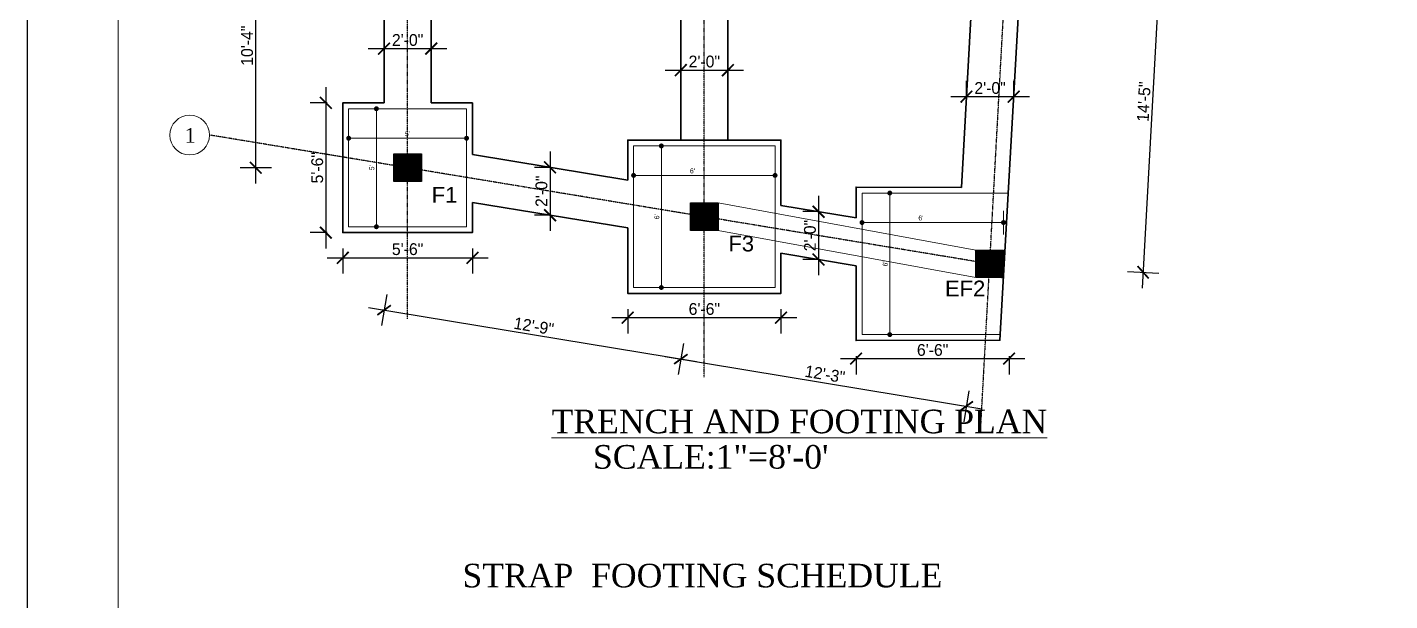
# Model space of a CAD drawing. Header units: inches. Extents: x -412 to 2766, y -9590 to -2111.
# Drawn here: x -412 to 282, y -5466 to -5174 of the extents above; entities that cross this region are included whole.
import ezdxf

# ---------------------------------------------------------------- set-up
doc = ezdxf.new("R2010")
doc.units = ezdxf.units.IN
doc.header["$LTSCALE"] = 0.5
doc.header["$MEASUREMENT"] = 0
doc.header["$PDMODE"] = 66
doc.linetypes.add('PHANTOM2', pattern=[1.25, 0.625, -0.125, 0.125, -0.125, 0.125, -0.125])
for name, color, linetype, lineweight in [('15 STRS TEXT', 7, 'Continuous', 15), ('COL', 10, 'Continuous', 0), ('DOOR & WIN', 1, 'Continuous', 25), ('ELE1', 3, 'Continuous', 9), ('footing', 42, 'Continuous', 18), ('Profile ele', 4, 'Continuous', 25), ('TEXT', 220, 'Continuous', 9), ('TRENCH', 1, 'Continuous', 35), ('wall', 20, 'Continuous', 40), ('window', 6, 'Continuous', 13)]:
    doc.layers.add(name, color=color, linetype=linetype, lineweight=lineweight)
doc.layers.add('OUTLINE', color=116, linetype='Continuous')
doc.styles.add('ARCHITECTURE', font='stylu.ttf')
doc.styles.add('NAVARAJ', font='times.ttf', dxfattribs={"height": 7})
doc.styles.get("Standard").update_dxf_attribs({"font": 'arial.ttf'})
doc.styles.add('style1', font='arial.ttf', dxfattribs={"height": 7})
doc.styles.add('times new roman', font='times.ttf', dxfattribs={"height": 9})
doc.dimstyles.new('8 SCALE', dxfattribs={"dimscale": 0, "dimtxt": 6, "dimasz": 6, "dimexe": 8, "dimexo": 8, "dimgap": 1.25, "dimtad": 1, "dimdec": 0, "dimzin": 3, "dimdsep": 46, "dimlunit": 4, "dimtxsty": 'ARCHITECTURE', "dimblk": 'ARCHTICK', "dimcen": 8, "dimdle": 8, "dimclrd": 5, "dimclre": 5, "dimclrt": 7, "dimadec": 0, "dimazin": 0, "dimtfac": 0.75, "dimtdec": 0, "dimtix": 1, "dimtmove": 2, "dimatfit": 3, "dimldrblk": 'ARCHTICK', "dimfxl": 8, "dimfxlon": 1, "dimtolj": 1, "dimtzin": 0, "dimlwd": -1, "dimlwe": -1, "dimarcsym": 0})
doc.dimstyles.new('TOILET DETAIL', dxfattribs={"dimscale": 0, "dimtxt": 2.5, "dimasz": 2.5, "dimexe": 6, "dimexo": 6, "dimgap": 1, "dimtad": 1, "dimdec": 0, "dimzin": 0, "dimdsep": 46, "dimlunit": 4, "dimtxsty": 'ARCHITECTURE', "dimblk": 'DOT', "dimcen": 0, "dimclrd": 1, "dimclre": 5, "dimclrt": 7, "dimadec": 3, "dimazin": 0, "dimtfac": 1, "dimtdec": 0, "dimtofl": 0, "dimtmove": 0, "dimatfit": 3, "dimldrblk": 'DOT', "dimfxl": 6, "dimfxlon": 1, "dimtolj": 1, "dimtzin": 0, "dimlwd": 18, "dimlwe": 18, "dimarcsym": 0})

# ---------------------------------------------------------------- blocks, each defined once
blk = doc.blocks.new('_Dot')
at = {"color": 0, "linetype": 'ByBlock', "lineweight": -2}
blk.add_line((-0.5, 0), (-1, 0), dxfattribs=at)
at = {"color": 0, "linetype": 'ByBlock', "const_width": 0.5}
blk.add_lwpolyline([(-0.25, 0, 1), (0.25, 0, 1)], format="xyb", close=True, dxfattribs=at)
blk = doc.blocks.new('*D1065')
at = {"layer": 'Defpoints', "color": 0, "transparency": 16777216}
for p in [(-15460.92, -11193.22), (-15400.92, -11193.22), (-15400.92, -11208.22)]:
    blk.add_point(p, dxfattribs=at)
at = {"layer": 'Profile ele', "color": 5, "lineweight": 18, "transparency": 16777216}
for p, q in [((-15460.92, -11202.22), (-15460.92, -11214.22)), ((-15400.92, -11202.22), (-15400.92, -11214.22))]:
    blk.add_line(p, q, dxfattribs=at)
at = {"layer": 'Profile ele', "color": 1, "lineweight": 18, "transparency": 16777216}
blk.add_line((-15458.42, -11208.22), (-15403.42, -11208.22), dxfattribs=at)
at = {"layer": 'Profile ele', "color": 1, "lineweight": 18, "transparency": 16777216, "xscale": 2.5, "yscale": 2.5, "zscale": 2.5, "rotation": 180}
blk.add_blockref('_Dot', (-15460.92, -11208.22), dxfattribs=at)
at = {"layer": 'Profile ele', "color": 1, "lineweight": 18, "transparency": 16777216, "xscale": 2.5, "yscale": 2.5, "zscale": 2.5}
blk.add_blockref('_Dot', (-15400.92, -11208.22), dxfattribs=at)
at = {"layer": 'Profile ele', "color": 7, "transparency": 16777216, "insert": (-15430.94, -11205.92), "char_height": 2.5, "attachment_point": 5, "style": 'ARCHITECTURE'}
blk.add_mtext("\\A1;5'", dxfattribs=at)
blk = doc.blocks.new('*D1066')
at = {"layer": 'Defpoints', "color": 0, "transparency": 16777216}
for p in [(-15460.92, -11193.22), (-15446.79, -11193.22), (-15460.92, -11253.22)]:
    blk.add_point(p, dxfattribs=at)
at = {"layer": 'Profile ele', "color": 5, "lineweight": 18, "transparency": 16777216}
for p, q in [((-15452.79, -11193.22), (-15440.79, -11193.22)), ((-15452.79, -11253.22), (-15440.79, -11253.22))]:
    blk.add_line(p, q, dxfattribs=at)
at = {"layer": 'Profile ele', "color": 1, "lineweight": 18, "transparency": 16777216}
blk.add_line((-15446.79, -11250.72), (-15446.79, -11195.72), dxfattribs=at)
at = {"layer": 'Profile ele', "color": 1, "lineweight": 18, "transparency": 16777216, "xscale": 2.5, "yscale": 2.5, "zscale": 2.5}
for p, rotation in [((-15446.79, -11193.22), 90), ((-15446.79, -11253.22), 270)]:
    blk.add_blockref('_Dot', p, dxfattribs=dict(at, rotation=rotation))
at = {"layer": 'Profile ele', "color": 7, "transparency": 16777216, "insert": (-15449.09, -11223.22), "char_height": 2.5, "attachment_point": 5, "rotation": 90, "style": 'ARCHITECTURE'}
blk.add_mtext("\\A1;5'", dxfattribs=at)
blk = doc.blocks.new('*D1071')
at = {"layer": 'Defpoints', "color": 0, "transparency": 16777216}
for p in [(-15315.92, -11212.13), (-15243.92, -11212.13), (-15243.92, -11227.13)]:
    blk.add_point(p, dxfattribs=at)
at = {"layer": 'Profile ele', "color": 5, "lineweight": 18, "transparency": 16777216}
for p, q in [((-15315.92, -11221.13), (-15315.92, -11233.13)), ((-15243.92, -11221.13), (-15243.92, -11233.13))]:
    blk.add_line(p, q, dxfattribs=at)
at = {"layer": 'Profile ele', "color": 1, "lineweight": 18, "transparency": 16777216}
blk.add_line((-15313.42, -11227.13), (-15246.42, -11227.13), dxfattribs=at)
at = {"layer": 'Profile ele', "color": 1, "lineweight": 18, "transparency": 16777216, "xscale": 2.5, "yscale": 2.5, "zscale": 2.5, "rotation": 180}
blk.add_blockref('_Dot', (-15315.92, -11227.13), dxfattribs=at)
at = {"layer": 'Profile ele', "color": 1, "lineweight": 18, "transparency": 16777216, "xscale": 2.5, "yscale": 2.5, "zscale": 2.5}
blk.add_blockref('_Dot', (-15243.92, -11227.13), dxfattribs=at)
at = {"layer": 'Profile ele', "color": 7, "transparency": 16777216, "insert": (-15285.94, -11224.83), "char_height": 2.5, "attachment_point": 5, "style": 'ARCHITECTURE'}
blk.add_mtext("\\A1;6'", dxfattribs=at)
blk = doc.blocks.new('*D1072')
at = {"layer": 'Defpoints', "color": 0, "transparency": 16777216}
for p in [(-15315.92, -11212.13), (-15301.79, -11212.13), (-15315.92, -11284.13)]:
    blk.add_point(p, dxfattribs=at)
at = {"layer": 'Profile ele', "color": 5, "lineweight": 18, "transparency": 16777216}
for p, q in [((-15307.79, -11212.13), (-15295.79, -11212.13)), ((-15307.79, -11284.13), (-15295.79, -11284.13))]:
    blk.add_line(p, q, dxfattribs=at)
at = {"layer": 'Profile ele', "color": 1, "lineweight": 18, "transparency": 16777216}
blk.add_line((-15301.79, -11281.63), (-15301.79, -11214.63), dxfattribs=at)
at = {"layer": 'Profile ele', "color": 1, "lineweight": 18, "transparency": 16777216, "xscale": 2.5, "yscale": 2.5, "zscale": 2.5}
for p, rotation in [((-15301.79, -11212.13), 90), ((-15301.79, -11284.13), 270)]:
    blk.add_blockref('_Dot', p, dxfattribs=dict(at, rotation=rotation))
at = {"layer": 'Profile ele', "color": 7, "transparency": 16777216, "insert": (-15304.08, -11248.13), "char_height": 2.5, "attachment_point": 5, "rotation": 90, "style": 'ARCHITECTURE'}
blk.add_mtext("\\A1;6'", dxfattribs=at)
blk = doc.blocks.new('*D1077')
at = {"layer": 'Defpoints', "color": 0, "transparency": 16777216}
for p in [(-15199.68, -11236.09), (-15127.68, -11236.09), (-15127.68, -11251.09)]:
    blk.add_point(p, dxfattribs=at)
at = {"layer": 'Profile ele', "color": 5, "lineweight": 18, "transparency": 16777216}
for p, q in [((-15199.68, -11245.09), (-15199.68, -11257.09)), ((-15127.68, -11245.09), (-15127.68, -11257.09))]:
    blk.add_line(p, q, dxfattribs=at)
at = {"layer": 'Profile ele', "color": 1, "lineweight": 18, "transparency": 16777216}
blk.add_line((-15197.18, -11251.09), (-15130.18, -11251.09), dxfattribs=at)
at = {"layer": 'Profile ele', "color": 1, "lineweight": 18, "transparency": 16777216, "xscale": 2.5, "yscale": 2.5, "zscale": 2.5, "rotation": 180}
blk.add_blockref('_Dot', (-15199.68, -11251.09), dxfattribs=at)
at = {"layer": 'Profile ele', "color": 1, "lineweight": 18, "transparency": 16777216, "xscale": 2.5, "yscale": 2.5, "zscale": 2.5}
blk.add_blockref('_Dot', (-15127.68, -11251.09), dxfattribs=at)
at = {"layer": 'Profile ele', "color": 7, "transparency": 16777216, "insert": (-15169.7, -11248.79), "char_height": 2.5, "attachment_point": 5, "style": 'ARCHITECTURE'}
blk.add_mtext("\\A1;6'", dxfattribs=at)
blk = doc.blocks.new('*D1078')
at = {"layer": 'Defpoints', "color": 0, "transparency": 16777216}
for p in [(-15199.68, -11236.09), (-15185.54, -11236.09), (-15199.68, -11308.09)]:
    blk.add_point(p, dxfattribs=at)
at = {"layer": 'Profile ele', "color": 5, "lineweight": 18, "transparency": 16777216}
for p, q in [((-15191.54, -11236.09), (-15179.54, -11236.09)), ((-15191.54, -11308.09), (-15179.54, -11308.09))]:
    blk.add_line(p, q, dxfattribs=at)
at = {"layer": 'Profile ele', "color": 1, "lineweight": 18, "transparency": 16777216}
blk.add_line((-15185.54, -11305.59), (-15185.54, -11238.59), dxfattribs=at)
at = {"layer": 'Profile ele', "color": 1, "lineweight": 18, "transparency": 16777216, "xscale": 2.5, "yscale": 2.5, "zscale": 2.5}
for p, rotation in [((-15185.54, -11236.09), 90), ((-15185.54, -11308.09), 270)]:
    blk.add_blockref('_Dot', p, dxfattribs=dict(at, rotation=rotation))
at = {"layer": 'Profile ele', "color": 7, "transparency": 16777216, "insert": (-15187.84, -11272.09), "char_height": 2.5, "attachment_point": 5, "rotation": 90, "style": 'ARCHITECTURE'}
blk.add_mtext("\\A1;6'", dxfattribs=at)
blk = doc.blocks.new('_ArchTick')
at = {"color": 0, "linetype": 'ByBlock', "const_width": 0.15}
blk.add_lwpolyline([(-0.5, -0.5), (0.5, 0.5)], dxfattribs=at)
blk = doc.blocks.new('*D1087')
at = {"layer": 'Defpoints', "color": 0, "transparency": 16777216}
for p in [(-15442.92, -11162.66), (-15418.92, -11162.66), (-15418.92, -11162.66)]:
    blk.add_point(p, dxfattribs=at)
at = {"layer": 'Profile ele', "color": 5, "transparency": 16777216}
for p, q in [((-15442.92, -11162.66), (-15442.92, -11154.66)), ((-15418.92, -11162.66), (-15418.92, -11154.66)), ((-15450.92, -11162.66), (-15410.92, -11162.66))]:
    blk.add_line(p, q, dxfattribs=at)
at = {"layer": 'Profile ele', "color": 5, "transparency": 16777216, "xscale": 6, "yscale": 6, "zscale": 6, "rotation": 180}
blk.add_blockref('_ArchTick', (-15442.92, -11162.66), dxfattribs=at)
at = {"layer": 'Profile ele', "color": 5, "transparency": 16777216, "xscale": 6, "yscale": 6, "zscale": 6}
blk.add_blockref('_ArchTick', (-15418.92, -11162.66), dxfattribs=at)
at = {"layer": 'Profile ele', "color": 7, "transparency": 16777216, "insert": (-15430.92, -11158.3), "char_height": 6, "attachment_point": 5, "style": 'ARCHITECTURE'}
blk.add_mtext('\\A1;2\'-0"', dxfattribs=at)
blk = doc.blocks.new('*D1088')
at = {"layer": 'Defpoints', "color": 0, "transparency": 16777216}
for p in [(-15358.42, -11223.02), (-15358.42, -11247.35), (-15358.42, -11247.35)]:
    blk.add_point(p, dxfattribs=at)
at = {"layer": 'Profile ele', "color": 5, "transparency": 16777216}
for p, q in [((-15358.42, -11215.02), (-15358.42, -11255.35)), ((-15358.42, -11223.02), (-15366.42, -11223.02)), ((-15358.42, -11247.35), (-15366.42, -11247.35))]:
    blk.add_line(p, q, dxfattribs=at)
at = {"layer": 'Profile ele', "color": 5, "transparency": 16777216, "xscale": 6, "yscale": 6, "zscale": 6}
for p, rotation in [((-15358.42, -11223.02), 90), ((-15358.42, -11247.35), 270)]:
    blk.add_blockref('_ArchTick', p, dxfattribs=dict(at, rotation=rotation))
at = {"layer": 'Profile ele', "color": 7, "transparency": 16777216, "insert": (-15362.78, -11235.18), "char_height": 6, "attachment_point": 5, "rotation": 90, "style": 'ARCHITECTURE'}
blk.add_mtext('\\A1;2\'-0"', dxfattribs=at)
blk = doc.blocks.new('*D1089')
at = {"layer": 'Defpoints', "color": 0, "transparency": 16777216}
for p in [(-15221.8, -11245.56), (-15221.8, -11269.88), (-15221.8, -11269.88)]:
    blk.add_point(p, dxfattribs=at)
at = {"layer": 'Profile ele', "color": 5, "transparency": 16777216}
for p, q in [((-15221.8, -11237.56), (-15221.8, -11277.88)), ((-15221.8, -11245.56), (-15229.8, -11245.56)), ((-15221.8, -11269.88), (-15229.8, -11269.88))]:
    blk.add_line(p, q, dxfattribs=at)
at = {"layer": 'Profile ele', "color": 5, "transparency": 16777216, "xscale": 6, "yscale": 6, "zscale": 6}
for p, rotation in [((-15221.8, -11245.56), 90), ((-15221.8, -11269.88), 270)]:
    blk.add_blockref('_ArchTick', p, dxfattribs=dict(at, rotation=rotation))
at = {"layer": 'Profile ele', "color": 7, "transparency": 16777216, "insert": (-15226.16, -11257.72), "char_height": 6, "attachment_point": 5, "rotation": 90, "style": 'ARCHITECTURE'}
blk.add_mtext('\\A1;2\'-0"', dxfattribs=at)
blk = doc.blocks.new('*D1090')
at = {"layer": 'Defpoints', "color": 0, "transparency": 16777216}
for p in [(-15146.53, -11187.06), (-15122.49, -11187.06), (-15122.49, -11187.06)]:
    blk.add_point(p, dxfattribs=at)
at = {"layer": 'Profile ele', "color": 5, "transparency": 16777216}
for p, q in [((-15146.53, -11187.06), (-15146.53, -11179.06)), ((-15122.49, -11187.06), (-15122.49, -11179.06)), ((-15154.53, -11187.06), (-15114.49, -11187.06))]:
    blk.add_line(p, q, dxfattribs=at)
at = {"layer": 'Profile ele', "color": 5, "transparency": 16777216, "xscale": 6, "yscale": 6, "zscale": 6, "rotation": 180}
blk.add_blockref('_ArchTick', (-15146.53, -11187.06), dxfattribs=at)
at = {"layer": 'Profile ele', "color": 5, "transparency": 16777216, "xscale": 6, "yscale": 6, "zscale": 6}
blk.add_blockref('_ArchTick', (-15122.49, -11187.06), dxfattribs=at)
at = {"layer": 'Profile ele', "color": 7, "transparency": 16777216, "insert": (-15134.51, -11182.7), "char_height": 6, "attachment_point": 5, "style": 'ARCHITECTURE'}
blk.add_mtext('\\A1;2\'-0"', dxfattribs=at)
blk = doc.blocks.new('*D1097')
at = {"layer": 'Defpoints', "color": 0, "transparency": 16777216}
for p in [(-15291.92, -11173.61), (-15267.92, -11173.61), (-15267.92, -11173.61)]:
    blk.add_point(p, dxfattribs=at)
at = {"layer": 'Profile ele', "color": 5, "transparency": 16777216}
for p, q in [((-15291.92, -11173.61), (-15291.92, -11165.61)), ((-15267.92, -11173.61), (-15267.92, -11165.61)), ((-15299.92, -11173.61), (-15259.92, -11173.61))]:
    blk.add_line(p, q, dxfattribs=at)
at = {"layer": 'Profile ele', "color": 5, "transparency": 16777216, "xscale": 6, "yscale": 6, "zscale": 6, "rotation": 180}
blk.add_blockref('_ArchTick', (-15291.92, -11173.61), dxfattribs=at)
at = {"layer": 'Profile ele', "color": 5, "transparency": 16777216, "xscale": 6, "yscale": 6, "zscale": 6}
blk.add_blockref('_ArchTick', (-15267.92, -11173.61), dxfattribs=at)
at = {"layer": 'Profile ele', "color": 7, "transparency": 16777216, "insert": (-15279.92, -11169.25), "char_height": 6, "attachment_point": 5, "style": 'ARCHITECTURE'}
blk.add_mtext('\\A1;2\'-0"', dxfattribs=at)
blk = doc.blocks.new('*D1104')
at = {"layer": 'Defpoints', "color": 0, "transparency": 16777216}
for p in [(-15463.92, -11190.22), (-15472.51, -11256.22), (-15463.92, -11256.22)]:
    blk.add_point(p, dxfattribs=at)
at = {"layer": 'Profile ele', "color": 5, "transparency": 16777216}
for p, q in [((-15472.51, -11182.22), (-15472.51, -11264.22)), ((-15471.92, -11190.22), (-15480.51, -11190.22)), ((-15471.92, -11256.22), (-15480.51, -11256.22))]:
    blk.add_line(p, q, dxfattribs=at)
at = {"layer": 'Profile ele', "color": 5, "transparency": 16777216, "xscale": 6, "yscale": 6, "zscale": 6}
for p, rotation in [((-15472.51, -11190.22), 90), ((-15472.51, -11256.22), 270)]:
    blk.add_blockref('_ArchTick', p, dxfattribs=dict(at, rotation=rotation))
at = {"layer": 'Profile ele', "color": 7, "transparency": 16777216, "insert": (-15476.89, -11223.22), "char_height": 6, "attachment_point": 5, "rotation": 90, "style": 'ARCHITECTURE'}
blk.add_mtext('\\A1;5\'-6"', dxfattribs=at)
blk = doc.blocks.new('*D1105')
at = {"layer": 'Defpoints', "color": 0, "transparency": 16777216}
for p in [(-15463.92, -11256.22), (-15397.92, -11256.22), (-15397.92, -11269.04)]:
    blk.add_point(p, dxfattribs=at)
at = {"layer": 'Profile ele', "color": 5, "transparency": 16777216}
for p, q in [((-15463.92, -11264.22), (-15463.92, -11277.04)), ((-15397.92, -11264.22), (-15397.92, -11277.04)), ((-15471.92, -11269.04), (-15389.92, -11269.04))]:
    blk.add_line(p, q, dxfattribs=at)
at = {"layer": 'Profile ele', "color": 5, "transparency": 16777216, "xscale": 6, "yscale": 6, "zscale": 6, "rotation": 180}
blk.add_blockref('_ArchTick', (-15463.92, -11269.04), dxfattribs=at)
at = {"layer": 'Profile ele', "color": 5, "transparency": 16777216, "xscale": 6, "yscale": 6, "zscale": 6}
blk.add_blockref('_ArchTick', (-15397.92, -11269.04), dxfattribs=at)
at = {"layer": 'Profile ele', "color": 7, "transparency": 16777216, "insert": (-15430.92, -11264.66), "char_height": 6, "attachment_point": 5, "style": 'ARCHITECTURE'}
blk.add_mtext('\\A1;5\'-6"', dxfattribs=at)
blk = doc.blocks.new('*D1106')
at = {"layer": 'Defpoints', "color": 0, "transparency": 16777216}
for p in [(-15318.92, -11287.13), (-15240.92, -11287.13), (-15240.92, -11299.46)]:
    blk.add_point(p, dxfattribs=at)
at = {"layer": 'Profile ele', "color": 5, "transparency": 16777216}
for p, q in [((-15326.92, -11299.46), (-15232.92, -11299.46)), ((-15318.92, -11295.13), (-15318.92, -11307.46)), ((-15240.92, -11295.13), (-15240.92, -11307.46))]:
    blk.add_line(p, q, dxfattribs=at)
at = {"layer": 'Profile ele', "color": 5, "transparency": 16777216, "xscale": 6, "yscale": 6, "zscale": 6, "rotation": 180}
blk.add_blockref('_ArchTick', (-15318.92, -11299.46), dxfattribs=at)
at = {"layer": 'Profile ele', "color": 5, "transparency": 16777216, "xscale": 6, "yscale": 6, "zscale": 6}
blk.add_blockref('_ArchTick', (-15240.92, -11299.46), dxfattribs=at)
at = {"layer": 'Profile ele', "color": 7, "transparency": 16777216, "insert": (-15279.92, -11295.09), "char_height": 6, "attachment_point": 5, "style": 'ARCHITECTURE'}
blk.add_mtext('\\A1;6\'-6"', dxfattribs=at)
blk = doc.blocks.new('*D1107')
at = {"layer": 'Defpoints', "color": 0, "transparency": 16777216}
for p in [(-15202.68, -11311.09), (-15124.82, -11311.09), (-15124.82, -11320.29)]:
    blk.add_point(p, dxfattribs=at)
at = {"layer": 'Profile ele', "color": 5, "transparency": 16777216}
for p, q in [((-15210.68, -11320.29), (-15116.82, -11320.29)), ((-15202.68, -11319.09), (-15202.68, -11328.29)), ((-15124.82, -11319.09), (-15124.82, -11328.29))]:
    blk.add_line(p, q, dxfattribs=at)
at = {"layer": 'Profile ele', "color": 5, "transparency": 16777216, "xscale": 6, "yscale": 6, "zscale": 6, "rotation": 180}
blk.add_blockref('_ArchTick', (-15202.68, -11320.29), dxfattribs=at)
at = {"layer": 'Profile ele', "color": 5, "transparency": 16777216, "xscale": 6, "yscale": 6, "zscale": 6}
blk.add_blockref('_ArchTick', (-15124.82, -11320.29), dxfattribs=at)
at = {"layer": 'Profile ele', "color": 7, "transparency": 16777216, "insert": (-15163.75, -11315.92), "char_height": 6, "attachment_point": 5, "style": 'ARCHITECTURE'}
blk.add_mtext('\\A1;6\'-6"', dxfattribs=at)
blk = doc.blocks.new('*D1116')
at = {"layer": 'Defpoints', "color": 0, "transparency": 16777216}
for p in [(-15508.18, -11099.09), (-15430.92, -11099.09), (-15430.92, -11223.22)]:
    blk.add_point(p, dxfattribs=at)
at = {"layer": 'Profile ele', "color": 5, "transparency": 16777216}
for p, q in [((-15508.18, -11231.22), (-15508.18, -11091.09)), ((-15500.18, -11099.09), (-15516.18, -11099.09)), ((-15500.18, -11223.22), (-15516.18, -11223.22))]:
    blk.add_line(p, q, dxfattribs=at)
at = {"layer": 'Profile ele', "color": 5, "transparency": 16777216, "xscale": 6, "yscale": 6, "zscale": 6}
for p, rotation in [((-15508.18, -11099.09), 90), ((-15508.18, -11223.22), 270)]:
    blk.add_blockref('_ArchTick', p, dxfattribs=dict(at, rotation=rotation))
at = {"layer": 'Profile ele', "color": 7, "transparency": 16777216, "insert": (-15512.58, -11161.16), "char_height": 6, "attachment_point": 5, "rotation": 90, "style": 'ARCHITECTURE'}
blk.add_mtext('\\A1;10\'-4"', dxfattribs=at)
blk = doc.blocks.new('*D1121')
at = {"layer": 'Defpoints', "color": 0, "transparency": 16777216}
for p in [(-15430.92, -11223.22), (-15279.94, -11248.13), (-15291.88, -11320.53)]:
    blk.add_point(p, dxfattribs=at)
at = {"layer": 'Profile ele', "color": 5, "transparency": 16777216}
for p, q in [((-15450.76, -11294.33), (-15283.99, -11321.83)), ((-15441.56, -11287.73), (-15444.17, -11303.52)), ((-15290.58, -11312.64), (-15293.19, -11328.43))]:
    blk.add_line(p, q, dxfattribs=at)
at = {"layer": 'Profile ele', "color": 5, "transparency": 16777216, "xscale": 6, "yscale": 6, "zscale": 6}
for p, rotation in [((-15442.87, -11295.63), 170.6334040921386), ((-15291.88, -11320.53), 350.6334040921387)]:
    blk.add_blockref('_ArchTick', p, dxfattribs=dict(at, rotation=rotation))
at = {"layer": 'Profile ele', "color": 7, "transparency": 16777216, "insert": (-15366.67, -11303.79), "char_height": 6, "attachment_point": 5, "rotation": 350.6334, "style": 'ARCHITECTURE'}
blk.add_mtext('\\A1;12\'-9"', dxfattribs=at)
blk = doc.blocks.new('*D1122')
at = {"layer": 'Defpoints', "color": 0, "transparency": 16777216}
for p in [(-15279.94, -11248.13), (-15134.68, -11272.09), (-15146.62, -11344.49)]:
    blk.add_point(p, dxfattribs=at)
at = {"layer": 'Profile ele', "color": 5, "transparency": 16777216}
for p, q in [((-15290.58, -11312.64), (-15293.19, -11328.43)), ((-15299.78, -11319.23), (-15138.73, -11345.79)), ((-15145.32, -11336.6), (-15147.92, -11352.39))]:
    blk.add_line(p, q, dxfattribs=at)
at = {"layer": 'Profile ele', "color": 5, "transparency": 16777216, "xscale": 6, "yscale": 6, "zscale": 6}
for p, rotation in [((-15291.88, -11320.53), 170.6334040921386), ((-15146.62, -11344.49), 350.6334040921386)]:
    blk.add_blockref('_ArchTick', p, dxfattribs=dict(at, rotation=rotation))
at = {"layer": 'Profile ele', "color": 7, "transparency": 16777216, "insert": (-15218.54, -11328.21), "char_height": 6, "attachment_point": 5, "rotation": 350.6334, "style": 'ARCHITECTURE'}
blk.add_mtext('\\A1;12\'-3"', dxfattribs=at)
blk = doc.blocks.new('*D1125')
at = {"layer": 'Defpoints', "color": 0, "transparency": 16777216}
for p in [(-15125.15, -11099.05), (-15134.68, -11272.09), (-15056.61, -11276.39)]:
    blk.add_point(p, dxfattribs=at)
at = {"layer": 'Profile ele', "color": 5, "transparency": 16777216}
for p, q in [((-15046.65, -11095.36), (-15057.05, -11284.38)), ((-15055.07, -11102.91), (-15039.1, -11103.79)), ((-15064.6, -11275.95), (-15048.62, -11276.83))]:
    blk.add_line(p, q, dxfattribs=at)
at = {"layer": 'Profile ele', "color": 5, "transparency": 16777216, "xscale": 6, "yscale": 6, "zscale": 6}
for p, rotation in [((-15047.09, -11103.35), 86.84892873442423), ((-15056.61, -11276.39), 266.8489287344242)]:
    blk.add_blockref('_ArchTick', p, dxfattribs=dict(at, rotation=rotation))
at = {"layer": 'Profile ele', "color": 7, "transparency": 16777216, "insert": (-15056.23, -11189.63), "char_height": 6, "attachment_point": 5, "rotation": 86.84893, "style": 'ARCHITECTURE'}
blk.add_mtext('\\A1;14\'-5"', dxfattribs=at)
blk = doc.blocks.new('58')
at = {"layer": 'OUTLINE'}
h = blk.add_hatch(dxfattribs=at)
h.set_pattern_fill('ANSI31', color=8)
h.set_pattern_definition([(45, (-18561.48508, -557.48091), (-0.0883883476, 0.0883883476), [])])
h.paths.add_polyline_path([(-15423.92, -11230.22), (-15423.92, -11216.22), (-15437.92, -11216.22), (-15437.92, -11230.22)])
h = blk.add_hatch(dxfattribs=at)
h.set_pattern_fill('ANSI31', color=8)
h.set_pattern_definition([(45, (-18410.48508, -582.38836), (-0.0883883476, 0.0883883476), [])])
h.paths.add_polyline_path([(-15272.92, -11255.13), (-15272.92, -11241.13), (-15286.92, -11241.13), (-15286.92, -11255.13)])
h = blk.add_hatch(dxfattribs=at)
h.set_pattern_fill('ANSI31', color=8)
h.set_pattern_definition([(45, (-18265.24051, -606.34645), (-0.0883883476, 0.0883883476), [])])
h.paths.add_polyline_path([(-15127.68, -11279.09), (-15127.68, -11265.09), (-15141.68, -11265.09), (-15141.68, -11279.09)])
at = {"layer": 'COL'}
blk.add_lwpolyline([(-15127.68, -11265.09), (-15141.68, -11265.09), (-15272.92, -11241.13), (-15286.92, -11241.13), (-15286.92, -11255.13), (-15272.92, -11255.13), (-15141.68, -11279.09), (-15127.68, -11279.09), (-15127.68, -11265.09)], dxfattribs=at)
at = {"layer": 'DOOR & WIN', "color": 6, "linetype": 'PHANTOM2'}
for p, q in [((-15279.94, -11329.66), (-15279.94, -10800.6)), ((-15139.37, -11357.25), (-15108.68, -10799.83)), ((-15430.94, -11300.02), (-15430.94, -10808.45)), ((-15127.35, -11273.3), (-15531.7, -11206.6))]:
    blk.add_line(p, q, dxfattribs=at)
at = {"layer": 'footing'}
for points in [[(-15460.92, -11253.22), (-15400.92, -11253.22), (-15400.92, -11193.22), (-15460.92, -11193.22)], [(-15315.92, -11284.13), (-15243.92, -11284.13), (-15243.92, -11212.13), (-15315.92, -11212.13)], [(-15199.68, -11308.09), (-15129.31, -11308), (-15125.26, -11236.23), (-15199.68, -11236.09)]]:
    blk.add_lwpolyline(points, close=True, dxfattribs=at)
at = {"layer": 'OUTLINE'}
for points in [[(-15437.92, -11216.22), (-15423.92, -11216.22), (-15423.92, -11230.22), (-15437.92, -11230.22)], [(-15286.92, -11241.13), (-15272.92, -11241.13), (-15272.92, -11255.13), (-15286.92, -11255.13)], [(-15141.68, -11265.09), (-15127.68, -11265.09), (-15127.68, -11279.09), (-15141.68, -11279.09)]]:
    blk.add_lwpolyline(points, close=True, dxfattribs=at)
at = {"layer": 'TRENCH'}
for p, q in [((-15442.92, -11135.09), (-15442.92, -11190.22)), ((-15418.92, -11135.09), (-15418.92, -11190.22)), ((-15291.92, -11209.13), (-15291.92, -11138.09)), ((-15267.92, -11209.13), (-15267.92, -11138.09)), ((-15149.13, -11233.19), (-15143.93, -11140.94)), ((-15125.09, -11233.23), (-15119.89, -11140.89)), ((-15397.92, -11216.51), (-15318.92, -11229.54)), ((-15397.92, -11240.83), (-15318.92, -11253.86)), ((-15240.92, -11242.4), (-15202.68, -11248.71)), ((-15240.92, -11266.73), (-15202.68, -11273.04))]:
    blk.add_line(p, q, dxfattribs=at)
for points in [[(-15442.92, -11190.22), (-15463.92, -11190.22), (-15463.92, -11256.22), (-15397.92, -11256.22), (-15397.92, -11240.83)], [(-15397.92, -11216.51), (-15397.92, -11190.22), (-15418.92, -11190.22)], [(-15240.92, -11242.4), (-15240.92, -11209.13), (-15318.92, -11209.13), (-15318.92, -11229.54)], [(-15149.13, -11233.19), (-15202.68, -11233.08), (-15202.68, -11248.71)], [(-15202.68, -11273.04), (-15202.68, -11311.09), (-15129.48, -11310.99), (-15125.09, -11233.23)], [(-15318.92, -11253.86), (-15318.92, -11287.13), (-15240.92, -11287.13), (-15240.92, -11266.73)]]:
    blk.add_lwpolyline(points, dxfattribs=at)
at = {"layer": 'window', "linetype": 'Continuous', "lineweight": 5, "ltscale": 0.5}
blk.add_circle((-15541.8, -11206.6), 10.1, dxfattribs=at)
at = {"layer": 'TEXT'}
for s, insert, char_height, width, attachment_point in [('{\\fTimes New Roman|b0|i0|c0|p18;\\C1;1}', (-15541.55, -11206.77), 7.5, 7.2378, 5), ('{\\fArial|b0|i0|c0|p34;F1}', (-15418.66, -11241.01), 8, 29.8525, 7), ('{\\fArial|b0|i0|c0|p34;F3}', (-15267.66, -11265.92), 8, 29.8525, 7), ('{\\fArial|b0|i0|c0|p34;EF2}', (-15157.45, -11288.62), 8, 29.8525, 7)]:
    blk.add_mtext(s, dxfattribs=dict(at, insert=insert, char_height=char_height, width=width, attachment_point=attachment_point))
at = {"layer": 'TEXT', "insert": (-15105.42, -11346.25), "char_height": 12, "attachment_point": 3, "style": 'style1'}
blk.add_mtext_dynamic_manual_height_columns('{\\fTimes New Roman|b0|i0|c0|p18;\\L\\C0;TRENCH AND FOOTING PLAN}', width=350.6817, gutter_width=45, heights=[0], dxfattribs=at)
at = {"layer": 'wall', "style": 'NAVARAJ'}
blk.add_text('SCALE:1"=8\'-0\'', height=12, dxfattribs=at).set_placement((-15336.58, -11376.24))
at = {"layer": 'Profile ele'}
for base, p1, p2, dimstyle, picture, middle in [((-15508.18, -11099.09), (-15430.92, -11223.22), (-15430.92, -11099.09), '8 SCALE', '*D1116', (-15512.58, -11161.16)), ((-15472.51, -11256.22), (-15463.92, -11190.22), (-15463.92, -11256.22), '8 SCALE', '*D1104', (-15476.89, -11223.22)), ((-15446.79, -11193.22), (-15460.92, -11253.22), (-15460.92, -11193.22), 'TOILET DETAIL', '*D1066', (-15449.09, -11223.22)), ((-15301.79, -11212.13), (-15315.92, -11284.13), (-15315.92, -11212.13), 'TOILET DETAIL', '*D1072', (-15304.08, -11248.13)), ((-15358.42, -11247.35), (-15358.42, -11223.02), (-15358.42, -11247.35), '8 SCALE', '*D1088', (-15362.78, -11235.18)), ((-15221.8, -11269.88), (-15221.8, -11245.56), (-15221.8, -11269.88), '8 SCALE', '*D1089', (-15226.16, -11257.72)), ((-15185.54, -11236.09), (-15199.68, -11308.09), (-15199.68, -11236.09), 'TOILET DETAIL', '*D1078', (-15187.84, -11272.09))]:
    dim = blk.add_linear_dim(base=base, p1=p1, p2=p2, angle=90, dimstyle=dimstyle, override={"dimscale": 1}, dxfattribs=at)
    dim.commit()
    dim.dimension.update_dxf_attribs({"geometry": picture, "text_midpoint": middle})
for p1, p2, distance, picture, middle in [((-15125.15, -11099.05), (-15134.68, -11272.09), 78.18, '*D1125', (-15056.23, -11189.63)), ((-15430.92, -11223.22), (-15279.94, -11248.13), -73.38, '*D1121', (-15366.67, -11303.79)), ((-15279.94, -11248.13), (-15134.68, -11272.09), -73.38, '*D1122', (-15218.54, -11328.21))]:
    dim = blk.add_aligned_dim(p1=p1, p2=p2, distance=distance, dimstyle='8 SCALE', override={"dimscale": 1}, dxfattribs=at)
    dim.commit()
    dim.dimension.update_dxf_attribs({"geometry": picture, "text_midpoint": middle})
for base, p1, p2, picture, middle in [((-15418.92, -11162.66), (-15442.92, -11162.66), (-15418.92, -11162.66), '*D1087', (-15430.92, -11158.3)), ((-15267.92, -11173.61), (-15291.92, -11173.61), (-15267.92, -11173.61), '*D1097', (-15279.92, -11169.25)), ((-15122.49, -11187.06), (-15146.53, -11187.06), (-15122.49, -11187.06), '*D1090', (-15134.51, -11182.7)), ((-15397.92, -11269.04), (-15463.92, -11256.22), (-15397.92, -11256.22), '*D1105', (-15430.92, -11264.66)), ((-15240.92, -11299.46), (-15318.92, -11287.13), (-15240.92, -11287.13), '*D1106', (-15279.92, -11295.09)), ((-15124.82, -11320.29), (-15202.68, -11311.09), (-15124.82, -11311.09), '*D1107', (-15163.75, -11315.92))]:
    dim = blk.add_linear_dim(base=base, p1=p1, p2=p2, dimstyle='8 SCALE', override={"dimscale": 1}, dxfattribs=at)
    dim.commit()
    dim.dimension.update_dxf_attribs({"geometry": picture, "text_midpoint": middle})
for base, p1, p2, picture, middle in [((-15400.92, -11208.22), (-15460.92, -11193.22), (-15400.92, -11193.22), '*D1065', (-15430.94, -11208.22)), ((-15243.92, -11227.13), (-15315.92, -11212.13), (-15243.92, -11212.13), '*D1071', (-15285.94, -11227.13)), ((-15127.68, -11251.09), (-15199.68, -11236.09), (-15127.68, -11236.09), '*D1077', (-15169.7, -11251.09))]:
    dim = blk.add_linear_dim(base=base, p1=p1, p2=p2, dimstyle='TOILET DETAIL', override={"dimscale": 1}, dxfattribs=at)
    dim.commit()
    dim.dimension.update_dxf_attribs({"geometry": picture, "text_midpoint": middle, "dimtype": 128})

msp = doc.modelspace()

# ---------------------------------------------------------------- linework, layer by layer
at = {"layer": 'Defpoints'}
msp.add_lwpolyline([(2766.09, -4709.64), (-411.51, -4709.64), (-411.51, -6957.6), (2766.09, -6957.6)], close=True, dxfattribs=at)
at = {"layer": 'ELE1'}
msp.add_lwpolyline([(-365.19, -4755.95), (2719.77, -4755.95), (2719.77, -6911.29), (-365.19, -6911.29)], close=True, dxfattribs=at)

# ---------------------------------------------------------------- block references
at = {"layer": 'Profile ele'}
msp.add_blockref('58', (15212.96, 5977.68), dxfattribs=at)

# ---------------------------------------------------------------- texts
at = {"layer": '15 STRS TEXT', "insert": (-67.95, -5453.01), "char_height": 8, "attachment_point": 5, "style": 'times new roman'}
msp.add_mtext_dynamic_manual_height_columns('{\\H1.5x;STRAP  FOOTING SCHEDULE }', width=381.707, gutter_width=40, heights=[0], dxfattribs=at)

doc.saveas('drawing.dxf')
